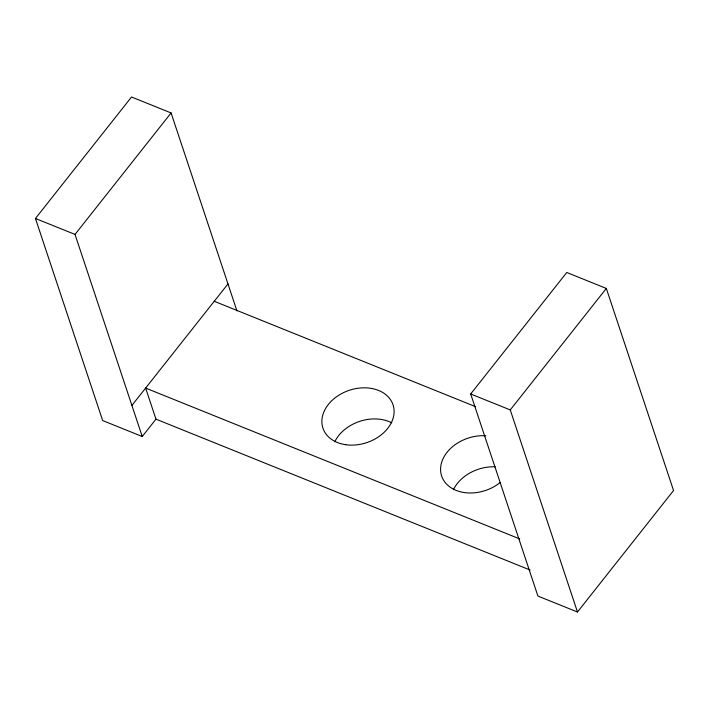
<?xml version="1.0" encoding="UTF-8"?>
<svg xmlns="http://www.w3.org/2000/svg" width="709" height="709" viewBox="0 0 709 709"><rect width="100%" height="100%" fill="white"/><g stroke="black" fill="none" stroke-linecap="round" stroke-linejoin="round"><path stroke-width="1.06" d="M519.768 538.937L145.629 388.071L155.971 419.161L142.243 436.514L102.672 420.561L35.45 218.478L131.528 96.991L171.091 112.944L236.939 310.879M142.243 436.514L75.021 234.431L171.091 112.944M131.901 405.424L227.97 283.937M470.687 393.974L566.757 272.486L606.328 288.439L673.55 490.522L577.472 612.009L537.909 596.056L470.687 393.974L510.25 409.926L577.472 612.009M510.25 409.926L606.328 288.439M35.45 218.478L75.021 234.431M214.251 301.29L475.633 406.691M155.971 419.161L530.11 570.027M500.022 482.634A36.939 27.58 -18.4 0 1 441.459 475.447A36.939 27.58 -18.4 0 1 485.895 435.787M334.754 441.831A36.939 27.58 -18.4 0 1 391.722 422.83M453.45 489.697A36.939 27.58 -18.4 0 1 495.21 466.814M345.779 444.72A36.939 27.58 -18.4 0 0 393.53 406.532A36.939 27.58 -18.4 0 0 334.648 398.183A36.939 27.58 -18.4 0 0 345.779 444.72"/></g></svg>
